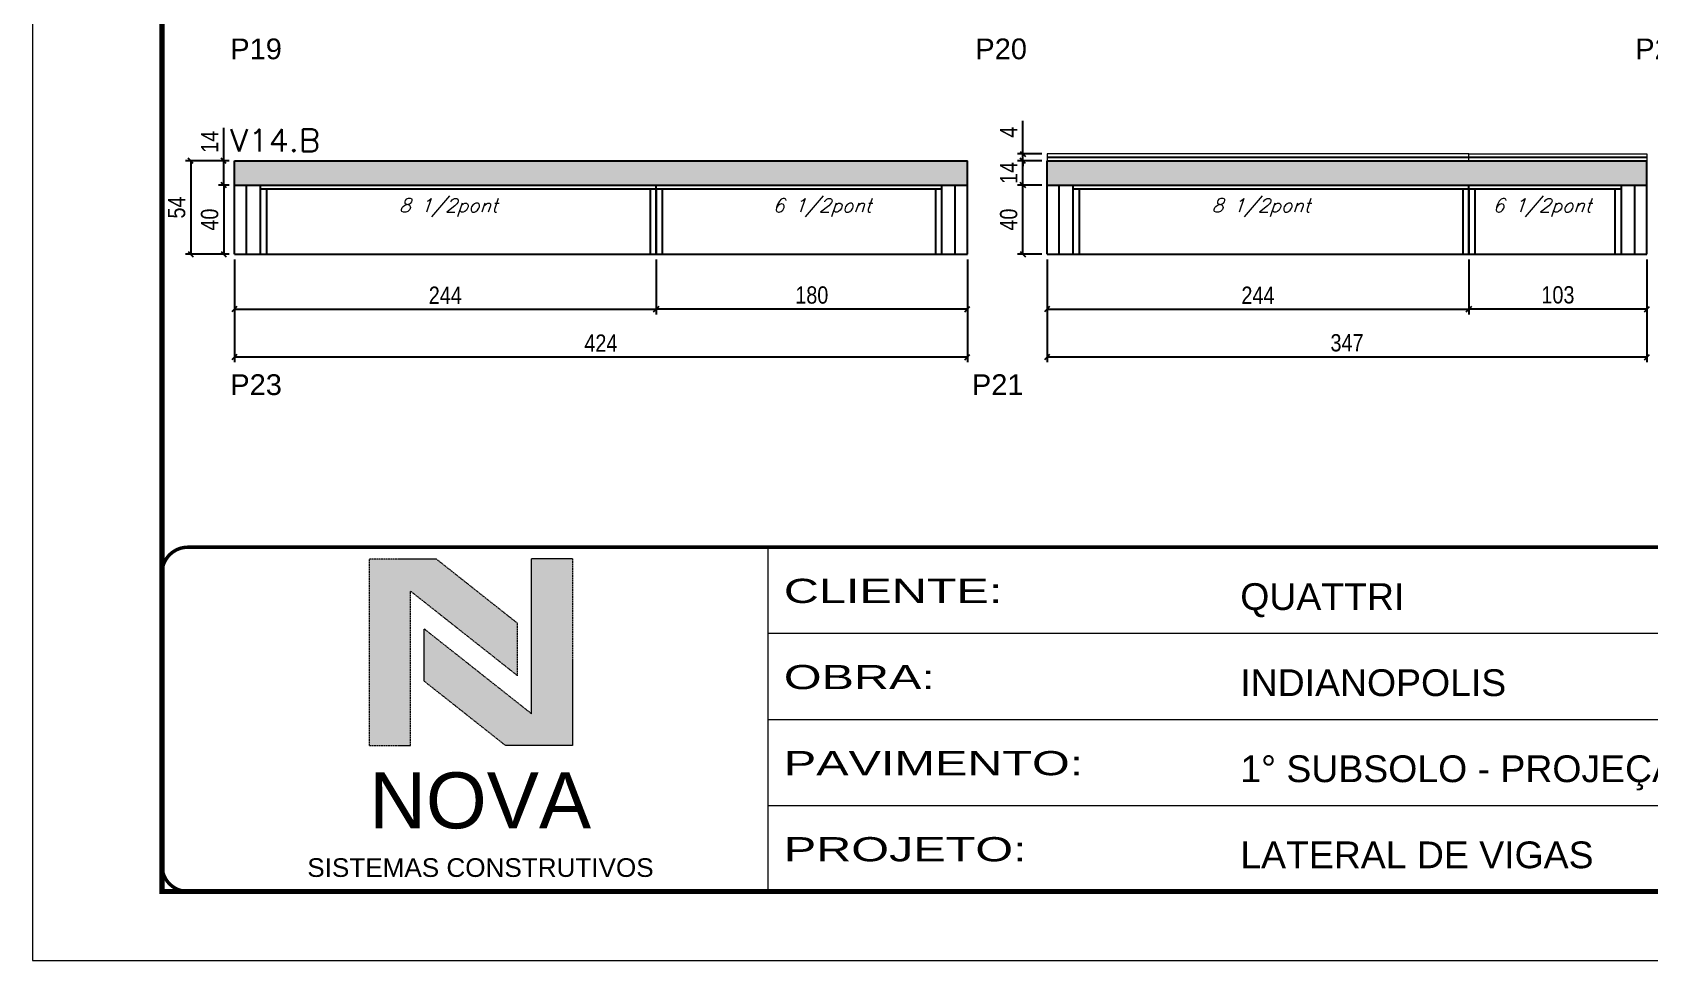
# Model space of a CAD drawing. Header units: millimetres. Extents: x 2921 to 9246, y 316 to 11751.
# Drawn here: x 6091 to 7027, y 6059 to 6596 of the extents above; entities that cross this region are included whole.
import ezdxf

# ---------------------------------------------------------------- set-up
doc = ezdxf.new("R2010")
doc.units = ezdxf.units.MM
doc.linetypes.add('CONTINUO', pattern=[0])
doc.linetypes.add('DASHED', pattern=[0.75, 0.5, -0.25])
for name, color, linetype in [('1', 3, 'Continuous'), ('5', 5, 'Continuous'), ('COTA', 241, 'Continuous'), ('Painéis', 200, 'Continuous'), ('SARR_2.2x7', 40, 'Continuous'), ('SARR_3.5x7', 81, 'Continuous'), ('SARR_EDITAR', 141, 'Continuous'), ('texto', 7, 'Continuous')]:
    doc.layers.add(name, color=color, linetype=linetype)
for name, color, linetype, lineweight in [('CARIMBO-LEGENDA', 75, 'Continuous', 15), ('Folhas', 255, 'Continuous', 9), ('SARRAFO DE PRESSAO', 251, 'DASHED', 9), ('Texto Seção', 7, 'Continuous', 15)]:
    doc.layers.add(name, color=color, linetype=linetype, lineweight=lineweight)
doc.styles.add('arial', font='arial.ttf')
doc.styles.add('COTA TECNICA', font='techl___.ttf', dxfattribs={"height": 10})
doc.styles.add('REGUA-120', font='ROMANS.shx', dxfattribs={"height": 15})
doc.styles.add('Romans', font='romans.shx')
doc.styles.get("Standard").update_dxf_attribs({"font": 'arial.ttf'})
doc.styles.add('Tecnologia', font='')
doc.styles.get('Tecnologia').set_extended_font_data('Forgotten Futurist')
doc.dimstyles.new('PAINEL', dxfattribs={"dimtxt": 10, "dimasz": 3, "dimexe": 3, "dimexo": 3, "dimgap": 3, "dimtad": 1, "dimdec": 1, "dimzin": 12, "dimdsep": 46, "dimtxsty": 'COTA TECNICA', "dimblk1": 'OBLIQUE', "dimblk2": 'OBLIQUE', "dimsah": 1, "dimcen": 0.9, "dimclrd": 4, "dimclre": 4, "dimclrt": 240, "dimadec": 1, "dimazin": 3, "dimtfac": 1, "dimtdec": 1, "dimtmove": 0, "dimatfit": 3, "dimfxl": 1, "dimtolj": 1, "dimtzin": 12, "dimarcsym": 0})

# ---------------------------------------------------------------- blocks, each defined once
blk = doc.blocks.new('A$C64660E27')
at = {"layer": 'COTA', "true_color": 0x1a1a1a}
h = blk.add_hatch(color=250, dxfattribs=at)
h.dxf.hatch_style = 1
h.paths.add_polyline_path([(185.4, -11.6), (142.4, -11.6), (142.4, -131.6), (168.8, -131.6), (168.8, -32.2), (237.7, -86.7), (237.7, -53)])
at = {"layer": 'COTA'}
h = blk.add_hatch(color=20, dxfattribs=at)
h.dxf.hatch_style = 1
h.paths.add_polyline_path([(273, -11.4), (246.6, -11.4), (246.6, -111.1), (177.7, -56.6), (177.7, -90.2), (230, -131.6), (273, -131.6)])
for p, q in [((142.4, -131.6), (142.4, -11.6)), ((142.4, -11.6), (185.4, -11.6)), ((185.4, -11.6), (237.7, -53)), ((273, -11.4), (246.6, -11.4)), ((246.6, -111.1), (246.6, -11.4)), ((273, -11.4), (273, -131.6)), ((168.8, -32.2), (237.7, -86.7)), ((168.8, -131.6), (168.8, -32.2)), ((246.6, -111.1), (177.7, -56.6)), ((177.7, -90.2), (177.7, -56.6)), ((237.7, -86.7), (237.7, -53)), ((230, -131.6), (177.7, -90.2)), ((142.4, -131.6), (168.8, -131.6)), ((273, -131.6), (230, -131.6))]:
    blk.add_line(p, q)
at = {"layer": 'CARIMBO-LEGENDA', "color": 7, "linetype": 'Continuous', "ltscale": 100, "style": 'arial'}
blk.add_text('NOVA', height=36, dxfattribs=at).set_placement((142.4, -184.8))
at = {"layer": 'CARIMBO-LEGENDA', "color": 7, "linetype": 'Continuous', "style": 'arial'}
blk.add_text('SISTEMAS CONSTRUTIVOS', height=12, dxfattribs=at).set_placement((102.5, -216))
blk = doc.blocks.new('9999999999')
at = {"color": 30, "linetype": 'CONTINUO'}
for p, q in [((98564.56, 34230.21), (98564.56, 34429.45)), ((98564.56, 34379.64), (99583.98, 34379.64)), ((98564.56, 34329.83), (99487.98, 34329.83)), ((98564.56, 34280.02), (99487.98, 34280.02))]:
    blk.add_line(p, q, dxfattribs=at)
at = {"color": 30, "linetype": 'CONTINUO', "const_width": 2}
blk.add_lwpolyline([(99583.98, 34230.21), (99583.98, 34414.45, 0.414214), (99568.98, 34429.45), (98228.98, 34429.45, 0.414214), (98213.98, 34414.45), (98213.98, 34245.21, 0.414214), (98228.98, 34230.21), (99583.98, 34230.21)], format="xyb", dxfattribs=at)
at = {"layer": 'Folhas'}
blk.add_lwpolyline([(98138.98, 34190.21), (99623.98, 34190.21), (99623.98, 35240.21), (98138.98, 35240.21)], close=True, dxfattribs=at)
at = {"layer": 'Folhas', "color": 30, "const_width": 3}
blk.add_lwpolyline([(98213.98, 34230.21), (99583.98, 34230.21), (99583.98, 35200.21), (98213.98, 35200.21)], close=True, dxfattribs=at)
at = {"xscale": 0.9, "yscale": 0.9, "zscale": 0.9}
blk.add_blockref('A$C64660E27', (98205.77, 34433.07), dxfattribs=at)
at = {"color": 7, "linetype": 'Continuous', "ltscale": 5, "style": 'arial'}
for s, height, p in [('QUATTRI', 15.483, (98837.68, 34393.13)), ('INDIANOPOLIS', 15.4829, (98837.68, 34343.32)), ('1° SUBSOLO - PROJEÇÃO', 15.4829, (98837.68, 34293.51)), ('LATERAL DE VIGAS', 15.4829, (98837.68, 34243.7))]:
    blk.add_text(s, height=height, dxfattribs=at).set_placement(p)
at = {"layer": 'Folhas', "color": 7, "style": 'Tecnologia', "width": 1.5}
for s, p in [('CLIENTE:', (98573.65, 34397.17)), ('OBRA:', (98573.65, 34347.31)), ('PAVIMENTO:', (98573.65, 34297.5)), ('PROJETO:', (98573.65, 34247.69))]:
    blk.add_text(s, height=14, dxfattribs=at).set_placement(p)
blk = doc.blocks.new('_Oblique')
at = {"layer": '1', "color": 0, "lineweight": -2}
blk.add_line((-0.5, -0.5), (0.5, 0.5), dxfattribs=at)
blk = doc.blocks.new('*D116')
at = {"layer": 'COTA', "color": 4, "linetype": 'ByBlock', "lineweight": -2, "transparency": 16777216}
for p, q in [((6207.98, 6464.59), (6207.98, 6432.78)), ((6451.98, 6464.59), (6451.98, 6432.78)), ((6207.98, 6435.78), (6451.98, 6435.78))]:
    blk.add_line(p, q, dxfattribs=at)
at = {"layer": 'Defpoints', "color": 0, "linetype": 'ByBlock', "transparency": 16777216}
for p in [(6207.98, 6467.59), (6451.98, 6467.59), (6451.98, 6435.78)]:
    blk.add_point(p, dxfattribs=at)
at = {"layer": 'COTA', "color": 4, "linetype": 'ByBlock', "lineweight": -2, "transparency": 16777216, "xscale": 3, "yscale": 3, "zscale": 3, "rotation": 180}
blk.add_blockref('_Oblique', (6207.98, 6435.78), dxfattribs=at)
at = {"layer": 'COTA', "color": 4, "linetype": 'ByBlock', "lineweight": -2, "transparency": 16777216, "xscale": 3, "yscale": 3, "zscale": 3}
blk.add_blockref('_Oblique', (6451.98, 6435.78), dxfattribs=at)
at = {"layer": 'COTA', "color": 240, "linetype": 'ByBlock', "transparency": 16777216, "insert": (6329.98, 6443.85), "char_height": 10, "width": 165.5951, "attachment_point": 5, "style": 'COTA TECNICA'}
blk.add_mtext('\\A1;244 ', dxfattribs=at)
blk = doc.blocks.new('*D117')
at = {"layer": 'COTA', "color": 4, "lineweight": -2, "transparency": 16777216}
for p, q in [((6451.98, 6464.59), (6451.98, 6432.78)), ((6631.98, 6464.59), (6631.98, 6432.78)), ((6631.98, 6435.78), (6451.98, 6435.78))]:
    blk.add_line(p, q, dxfattribs=at)
at = {"layer": 'Defpoints', "color": 0, "transparency": 16777216}
for p in [(6451.98, 6467.59), (6631.98, 6467.59), (6451.98, 6435.78)]:
    blk.add_point(p, dxfattribs=at)
at = {"layer": 'COTA', "color": 4, "lineweight": -2, "transparency": 16777216, "xscale": 3, "yscale": 3, "zscale": 3, "rotation": 180}
blk.add_blockref('_Oblique', (6451.98, 6435.78), dxfattribs=at)
at = {"layer": 'COTA', "color": 4, "lineweight": -2, "transparency": 16777216, "xscale": 3, "yscale": 3, "zscale": 3}
blk.add_blockref('_Oblique', (6631.98, 6435.78), dxfattribs=at)
at = {"layer": 'COTA', "color": 240, "transparency": 16777216, "insert": (6541.98, 6443.9), "char_height": 10, "attachment_point": 5, "style": 'COTA TECNICA'}
blk.add_mtext('\\A1;180', dxfattribs=at)
blk = doc.blocks.new('*D118')
at = {"layer": 'Defpoints', "color": 0, "transparency": 16777216}
for p in [(6631.98, 6467.59), (6207.98, 6435.78), (6207.98, 6408.05)]:
    blk.add_point(p, dxfattribs=at)
at = {"layer": 'Painéis', "color": 4, "lineweight": -2, "transparency": 16777216}
for p, q in [((6631.98, 6464.59), (6631.98, 6405.05)), ((6207.98, 6432.78), (6207.98, 6405.05)), ((6631.98, 6408.05), (6207.98, 6408.05))]:
    blk.add_line(p, q, dxfattribs=at)
at = {"layer": 'Painéis', "color": 4, "lineweight": -2, "transparency": 16777216, "xscale": 3, "yscale": 3, "zscale": 3, "rotation": 180}
blk.add_blockref('_Oblique', (6207.98, 6408.05), dxfattribs=at)
at = {"layer": 'Painéis', "color": 4, "lineweight": -2, "transparency": 16777216, "xscale": 3, "yscale": 3, "zscale": 3}
blk.add_blockref('_Oblique', (6631.98, 6408.05), dxfattribs=at)
at = {"layer": 'Painéis', "color": 240, "lineweight": 5, "transparency": 16777216, "insert": (6419.98, 6416.13), "char_height": 10, "attachment_point": 5, "style": 'COTA TECNICA'}
blk.add_mtext('\\A1;424', dxfattribs=at)
blk = doc.blocks.new('*D119')
at = {"layer": 'COTA', "color": 4, "linetype": 'ByBlock', "lineweight": -2, "transparency": 16777216}
for p, q in [((6678.05, 6464.59), (6678.05, 6432.78)), ((6922.05, 6464.59), (6922.05, 6432.78)), ((6678.05, 6435.78), (6922.05, 6435.78))]:
    blk.add_line(p, q, dxfattribs=at)
at = {"layer": 'Defpoints', "color": 0, "linetype": 'ByBlock', "transparency": 16777216}
for p in [(6678.05, 6467.59), (6922.05, 6467.59), (6922.05, 6435.78)]:
    blk.add_point(p, dxfattribs=at)
at = {"layer": 'COTA', "color": 4, "linetype": 'ByBlock', "lineweight": -2, "transparency": 16777216, "xscale": 3, "yscale": 3, "zscale": 3, "rotation": 180}
blk.add_blockref('_Oblique', (6678.05, 6435.78), dxfattribs=at)
at = {"layer": 'COTA', "color": 4, "linetype": 'ByBlock', "lineweight": -2, "transparency": 16777216, "xscale": 3, "yscale": 3, "zscale": 3}
blk.add_blockref('_Oblique', (6922.05, 6435.78), dxfattribs=at)
at = {"layer": 'COTA', "color": 240, "linetype": 'ByBlock', "transparency": 16777216, "insert": (6800.05, 6443.85), "char_height": 10, "width": 165.5951, "attachment_point": 5, "style": 'COTA TECNICA'}
blk.add_mtext('\\A1;244 ', dxfattribs=at)
blk = doc.blocks.new('*D98')
at = {"layer": 'COTA', "color": 4, "lineweight": -2, "transparency": 16777216}
for p, q in [((6922.05, 6464.59), (6922.05, 6432.78)), ((7025.05, 6464.59), (7025.05, 6432.78)), ((7025.05, 6435.78), (6922.05, 6435.78))]:
    blk.add_line(p, q, dxfattribs=at)
at = {"layer": 'Defpoints', "color": 0, "transparency": 16777216}
for p in [(6922.05, 6467.59), (7025.05, 6467.59), (6922.05, 6435.78)]:
    blk.add_point(p, dxfattribs=at)
at = {"layer": 'COTA', "color": 4, "lineweight": -2, "transparency": 16777216, "xscale": 3, "yscale": 3, "zscale": 3, "rotation": 180}
blk.add_blockref('_Oblique', (6922.05, 6435.78), dxfattribs=at)
at = {"layer": 'COTA', "color": 4, "lineweight": -2, "transparency": 16777216, "xscale": 3, "yscale": 3, "zscale": 3}
blk.add_blockref('_Oblique', (7025.05, 6435.78), dxfattribs=at)
at = {"layer": 'COTA', "color": 240, "transparency": 16777216, "insert": (6973.55, 6444), "char_height": 10, "attachment_point": 5, "style": 'COTA TECNICA'}
blk.add_mtext('\\A1;103', dxfattribs=at)
blk = doc.blocks.new('*D99')
at = {"layer": 'Defpoints', "color": 0, "transparency": 16777216}
for p in [(7025.05, 6467.59), (6678.05, 6435.78), (6678.05, 6408.05)]:
    blk.add_point(p, dxfattribs=at)
at = {"layer": 'Painéis', "color": 4, "lineweight": -2, "transparency": 16777216}
for p, q in [((7025.05, 6464.59), (7025.05, 6405.05)), ((6678.05, 6432.78), (6678.05, 6405.05)), ((7025.05, 6408.05), (6678.05, 6408.05))]:
    blk.add_line(p, q, dxfattribs=at)
at = {"layer": 'Painéis', "color": 4, "lineweight": -2, "transparency": 16777216, "xscale": 3, "yscale": 3, "zscale": 3, "rotation": 180}
blk.add_blockref('_Oblique', (6678.05, 6408.05), dxfattribs=at)
at = {"layer": 'Painéis', "color": 4, "lineweight": -2, "transparency": 16777216, "xscale": 3, "yscale": 3, "zscale": 3}
blk.add_blockref('_Oblique', (7025.05, 6408.05), dxfattribs=at)
at = {"layer": 'Painéis', "color": 240, "lineweight": 5, "transparency": 16777216, "insert": (6851.55, 6416.27), "char_height": 10, "attachment_point": 5, "style": 'COTA TECNICA'}
blk.add_mtext('\\A1;347', dxfattribs=at)
blk = doc.blocks.new('*D888')
at = {"layer": 'Defpoints', "color": 0, "transparency": 16777216}
for p in [(6207.98, 6507.59), (6201.8, 6467.59), (6207.98, 6467.59)]:
    blk.add_point(p, dxfattribs=at)
at = {"layer": 'Painéis', "color": 4, "lineweight": -2, "transparency": 16777216}
for p, q in [((6204.98, 6507.59), (6198.8, 6507.59)), ((6201.8, 6507.59), (6201.8, 6467.59)), ((6204.98, 6467.59), (6198.8, 6467.59))]:
    blk.add_line(p, q, dxfattribs=at)
at = {"layer": 'Painéis', "color": 4, "lineweight": -2, "transparency": 16777216, "xscale": 3, "yscale": 3, "zscale": 3}
for p, rotation in [((6201.8, 6507.59), 90), ((6201.8, 6467.59), 270)]:
    blk.add_blockref('_Oblique', p, dxfattribs=dict(at, rotation=rotation))
at = {"layer": 'Painéis', "color": 240, "lineweight": 5, "transparency": 16777216, "insert": (6193.7, 6487.59), "char_height": 10, "attachment_point": 5, "rotation": 90, "style": 'COTA TECNICA'}
blk.add_mtext('\\A1;40', dxfattribs=at)
blk = doc.blocks.new('*D889')
at = {"layer": 'Defpoints', "color": 0, "transparency": 16777216}
for p in [(6201.8, 6521.59), (6207.98, 6521.59), (6207.98, 6507.59)]:
    blk.add_point(p, dxfattribs=at)
at = {"layer": 'Painéis', "color": 4, "lineweight": -2, "transparency": 16777216}
for p, q in [((6201.8, 6521.59), (6201.8, 6540.71)), ((6204.98, 6521.59), (6198.8, 6521.59)), ((6201.8, 6507.59), (6201.8, 6521.59)), ((6204.98, 6507.59), (6198.8, 6507.59))]:
    blk.add_line(p, q, dxfattribs=at)
at = {"layer": 'Painéis', "color": 4, "lineweight": -2, "transparency": 16777216, "xscale": 3, "yscale": 3, "zscale": 3}
for p, rotation in [((6201.8, 6521.59), 90), ((6201.8, 6507.59), 270)]:
    blk.add_blockref('_Oblique', p, dxfattribs=dict(at, rotation=rotation))
at = {"layer": 'Painéis', "color": 240, "lineweight": 5, "transparency": 16777216, "insert": (6193.73, 6532.65), "char_height": 10, "attachment_point": 5, "rotation": 90, "style": 'COTA TECNICA'}
blk.add_mtext('\\A1;14', dxfattribs=at)
blk = doc.blocks.new('*D103')
at = {"layer": 'Defpoints', "color": 0, "transparency": 16777216}
for p in [(6207.98, 6521.59), (6182.74, 6467.59), (6207.98, 6467.59)]:
    blk.add_point(p, dxfattribs=at)
at = {"layer": 'Painéis', "color": 4, "lineweight": -2, "transparency": 16777216}
for p, q in [((6204.98, 6521.59), (6179.74, 6521.59)), ((6182.74, 6521.59), (6182.74, 6467.59)), ((6204.98, 6467.59), (6179.74, 6467.59))]:
    blk.add_line(p, q, dxfattribs=at)
at = {"layer": 'Painéis', "color": 4, "lineweight": -2, "transparency": 16777216, "xscale": 3, "yscale": 3, "zscale": 3}
for p, rotation in [((6182.74, 6521.59), 90), ((6182.74, 6467.59), 270)]:
    blk.add_blockref('_Oblique', p, dxfattribs=dict(at, rotation=rotation))
at = {"layer": 'Painéis', "color": 240, "lineweight": 5, "transparency": 16777216, "insert": (6174.63, 6494.59), "char_height": 10, "attachment_point": 5, "rotation": 90, "style": 'COTA TECNICA'}
blk.add_mtext('\\A1;54', dxfattribs=at)
blk = doc.blocks.new('*D890')
at = {"layer": 'Defpoints', "color": 0, "transparency": 16777216}
for p in [(6664, 6507.59), (6678.05, 6507.59), (6678.05, 6467.59)]:
    blk.add_point(p, dxfattribs=at)
at = {"layer": 'Painéis', "color": 4, "lineweight": -2, "transparency": 16777216}
for p, q in [((6675.05, 6507.59), (6661, 6507.59)), ((6664, 6467.59), (6664, 6507.59)), ((6675.05, 6467.59), (6661, 6467.59))]:
    blk.add_line(p, q, dxfattribs=at)
at = {"layer": 'Painéis', "color": 4, "lineweight": -2, "transparency": 16777216, "xscale": 3, "yscale": 3, "zscale": 3}
for p, rotation in [((6664, 6507.59), 90), ((6664, 6467.59), 270)]:
    blk.add_blockref('_Oblique', p, dxfattribs=dict(at, rotation=rotation))
at = {"layer": 'Painéis', "color": 240, "lineweight": 5, "transparency": 16777216, "insert": (6655.9, 6487.59), "char_height": 10, "attachment_point": 5, "rotation": 90, "style": 'COTA TECNICA'}
blk.add_mtext('\\A1;40', dxfattribs=at)
blk = doc.blocks.new('*D894')
at = {"layer": 'Defpoints', "color": 0, "transparency": 16777216}
for p in [(6664, 6521.59), (6678.05, 6521.59), (6678.05, 6507.59)]:
    blk.add_point(p, dxfattribs=at)
at = {"layer": 'Painéis', "color": 4, "lineweight": -2, "transparency": 16777216}
for p, q in [((6675.05, 6521.59), (6661, 6521.59)), ((6664, 6507.59), (6664, 6521.59)), ((6675.05, 6507.59), (6661, 6507.59))]:
    blk.add_line(p, q, dxfattribs=at)
at = {"layer": 'Painéis', "color": 4, "lineweight": -2, "transparency": 16777216, "xscale": 3, "yscale": 3, "zscale": 3}
for p, rotation in [((6664, 6521.59), 90), ((6664, 6507.59), 270)]:
    blk.add_blockref('_Oblique', p, dxfattribs=dict(at, rotation=rotation))
at = {"layer": 'Painéis', "color": 240, "lineweight": 5, "transparency": 16777216, "insert": (6655.93, 6514.59), "char_height": 10, "attachment_point": 5, "rotation": 90, "style": 'COTA TECNICA'}
blk.add_mtext('\\A1;14', dxfattribs=at)
blk = doc.blocks.new('*D895')
at = {"layer": 'Defpoints', "color": 0, "transparency": 16777216}
for p in [(6664, 6525.59), (6678.05, 6525.59), (6678.05, 6521.59)]:
    blk.add_point(p, dxfattribs=at)
at = {"layer": 'Painéis', "color": 4, "lineweight": -2, "transparency": 16777216}
for p, q in [((6664, 6525.59), (6664, 6544.83)), ((6675.05, 6525.59), (6661, 6525.59)), ((6675.05, 6521.59), (6661, 6521.59)), ((6664, 6521.59), (6664, 6525.59)), ((6664, 6521.59), (6664, 6518.59))]:
    blk.add_line(p, q, dxfattribs=at)
at = {"layer": 'Painéis', "color": 4, "lineweight": -2, "transparency": 16777216, "xscale": 3, "yscale": 3, "zscale": 3}
for p, rotation in [((6664, 6525.59), 270), ((6664, 6521.59), 90)]:
    blk.add_blockref('_Oblique', p, dxfattribs=dict(at, rotation=rotation))
at = {"layer": 'Painéis', "color": 240, "lineweight": 5, "transparency": 16777216, "insert": (6655.93, 6538.21), "char_height": 10, "attachment_point": 5, "rotation": 90, "style": 'COTA TECNICA'}
blk.add_mtext('\\A1;4', dxfattribs=at)

msp = doc.modelspace()

# ---------------------------------------------------------------- hatches: boundary and pattern name
at = {"layer": 'COTA', "linetype": 'ByBlock'}
h = msp.add_hatch(dxfattribs=at)
h.set_pattern_fill('AR-CONC', color=256, scale=0.03)
h.set_pattern_definition([(50, (4643.2636, -10034.236), (5.4655401, -0.4781726), [0.5715, -6.2865]), (355, (4643.2636, -10034.236), (-1.0573026, 5.7317054), [0.4572, -5.0292175]), (100.451445, (4643.719, -10034.276), (4.4082374, 5.2535326), [0.4857003, -5.3427073]), (46.1842, (4643.2636, -10032.712), (8.1323712, -1.2612698), [0.85725, -9.42975]), (96.63556, (4643.941, -10032.817), (7.122124, 7.4227837), [0.7285507, -8.0140682]), (351.18415, (4643.2636, -10032.712), (7.122124, 7.4227837), [0.685799, -7.543792]), (21, (4644.0256, -10033.093), (4.5484317, -3.067956), [0.5715, -6.2865]), (326, (4644.0256, -10033.093), (1.8540609, 5.525639), [0.4572, -5.0292]), (71.451445, (4644.4046, -10033.349), (6.4024926, 2.457683), [0.4857003, -5.3426981]), (37.5, (4643.2636, -10034.2361), (0.0926581, 2.53665117), [0, -4.96824, 0, -5.1054, 0, -5.04825]), (7.5, (4643.2636, -10034.236), (2.00458988, 3.00541724), [0, -2.91084, 0, -4.85394, 0, -1.92405]), (327.5, (4641.5643, -10034.2361), (4.06771786, -0.17186232), [0, -1.905, 0, -5.9436, 0, -7.8867]), (317.5, (4640.8023, -10034.236), (4.44387544, 0.7627947), [0, -2.4765, 0, -3.94716, 0, -5.6007])])
h.paths.add_polyline_path([(6631.98, 6521.59), (6631.98, 6507.59), (6207.98, 6507.59), (6207.98, 6521.59)])
h = msp.add_hatch(dxfattribs=at)
h.set_pattern_fill('AR-CONC', color=256, scale=0.03)
h.set_pattern_definition([(50, (5113.3273, -10034.236), (5.4655401, -0.4781726), [0.5715, -6.2865]), (355, (5113.3273, -10034.236), (-1.0573026, 5.7317054), [0.4572, -5.0292175]), (100.451445, (5113.783, -10034.276), (4.4082374, 5.2535326), [0.4857003, -5.3427073]), (46.1842, (5113.327, -10032.712), (8.1323712, -1.2612698), [0.85725, -9.42975]), (96.63556, (5114.005, -10032.817), (7.122124, 7.4227837), [0.7285507, -8.0140682]), (351.18415, (5113.327, -10032.712), (7.122124, 7.4227837), [0.685799, -7.543792]), (21, (5114.0893, -10033.093), (4.5484317, -3.067956), [0.5715, -6.2865]), (326, (5114.0893, -10033.093), (1.8540609, 5.525639), [0.4572, -5.0292]), (71.451445, (5114.4684, -10033.349), (6.4024926, 2.457683), [0.4857003, -5.3426981]), (37.5, (5113.3273, -10034.2361), (0.0926581, 2.53665117), [0, -4.96824, 0, -5.1054, 0, -5.04825]), (7.5, (5113.3273, -10034.236), (2.00458988, 3.00541724), [0, -2.91084, 0, -4.85394, 0, -1.92405]), (327.5, (5111.628, -10034.2361), (4.06771786, -0.17186232), [0, -1.905, 0, -5.9436, 0, -7.8867]), (317.5, (5110.866, -10034.236), (4.44387544, 0.7627947), [0, -2.4765, 0, -3.94716, 0, -5.6007])])
h.paths.add_polyline_path([(7025.05, 6507.59), (7025.05, 6521.59), (6678.05, 6521.59), (6678.05, 6507.59)])

# ---------------------------------------------------------------- linework, layer by layer
for p, q in [((6207.98, 6521.59), (6631.98, 6521.59)), ((6207.98, 6507.59), (6207.98, 6521.59)), ((6631.98, 6507.59), (6631.98, 6521.59)), ((6678.05, 6521.59), (7025.05, 6521.59)), ((6678.05, 6507.59), (6678.05, 6521.59)), ((7025.05, 6507.59), (7025.05, 6521.59))]:
    msp.add_line(p, q, dxfattribs=at)
at = {"layer": 'Painéis', "linetype": 'ByBlock'}
for p, q in [((6207.98, 6507.59), (6631.98, 6507.59)), ((6207.98, 6467.59), (6207.98, 6507.59)), ((6451.98, 6467.59), (6451.98, 6507.59)), ((6678.05, 6507.59), (7025.05, 6507.59)), ((6678.05, 6467.59), (6678.05, 6507.59)), ((6922.05, 6467.59), (6922.05, 6507.59)), ((6207.98, 6467.59), (6631.98, 6467.59)), ((6678.05, 6467.59), (7025.05, 6467.59))]:
    msp.add_line(p, q, dxfattribs=at)
at = {"layer": 'Painéis'}
for p, q in [((6631.98, 6467.59), (6631.98, 6507.59)), ((7025.05, 6467.59), (7025.05, 6507.59))]:
    msp.add_line(p, q, dxfattribs=at)
at = {"layer": 'Painéis', "lineweight": 5}
for points in [[(6678.05, 6521.59), (6922.05, 6521.59), (6922.05, 6525.59), (6678.05, 6525.59)], [(7025.05, 6521.59), (6922.05, 6521.59), (6922.05, 6525.59), (7025.05, 6525.59)]]:
    msp.add_lwpolyline(points, close=True, dxfattribs=at)
at = {"layer": 'SARR_2.2x7', "linetype": 'Continuous'}
for p, q in [((6214.98, 6467.59), (6214.98, 6507.59)), ((6222.98, 6505.39), (6451.98, 6505.39)), ((6451.98, 6505.39), (6616.98, 6505.39)), ((6624.98, 6467.59), (6624.98, 6507.59)), ((6685.05, 6467.59), (6685.05, 6507.59)), ((6693.05, 6505.39), (6922.05, 6505.39)), ((6922.05, 6505.39), (7010.05, 6505.39)), ((7018.05, 6467.59), (7018.05, 6507.59))]:
    msp.add_line(p, q, dxfattribs=at)
at = {"layer": 'SARR_3.5x7'}
for p, q in [((6222.98, 6507.59), (6222.98, 6467.59)), ((6226.48, 6505.39), (6226.48, 6467.59)), ((6448.48, 6505.39), (6448.48, 6467.59)), ((6451.98, 6505.39), (6451.98, 6467.59)), ((6455.48, 6505.39), (6455.48, 6467.59)), ((6613.48, 6505.39), (6613.48, 6467.59)), ((6616.98, 6507.59), (6616.98, 6467.59)), ((6693.05, 6507.59), (6693.05, 6467.59)), ((6696.55, 6505.39), (6696.55, 6467.59)), ((6918.55, 6505.39), (6918.55, 6467.59)), ((6922.05, 6505.39), (6922.05, 6467.59)), ((6925.55, 6505.39), (6925.55, 6467.59)), ((7006.55, 6505.39), (7006.55, 6467.59)), ((7010.05, 6507.59), (7010.05, 6467.59)), ((6222.98, 6467.59), (6226.48, 6467.59)), ((6448.48, 6467.59), (6451.98, 6467.59)), ((6451.98, 6467.59), (6455.48, 6467.59)), ((6693.05, 6467.59), (6696.55, 6467.59)), ((6918.55, 6467.59), (6922.05, 6467.59)), ((6922.05, 6467.59), (6925.55, 6467.59))]:
    msp.add_line(p, q, dxfattribs=at)
at = {"layer": 'SARR_EDITAR', "linetype": 'Continuous'}
for p, q in [((6922.05, 6523.59), (6678.05, 6523.59)), ((7025.05, 6523.59), (6922.05, 6523.59))]:
    msp.add_line(p, q, dxfattribs=at)

# ---------------------------------------------------------------- block references
at = {"layer": 'SARRAFO DE PRESSAO', "color": 6, "linetype": 'ByBlock'}
msp.add_blockref('9999999999', (-92047.85, -28131.41), dxfattribs=at)

# ---------------------------------------------------------------- texts
at = {"layer": '5', "linetype": 'Continuous'}
for s, p in [('P19', (6205.65, 6580.38)), ('P20', (6636.61, 6580.38)), ('P21', (7018.32, 6580.38)), ('P23', (6205.65, 6386.09)), ('P21', (6634.61, 6386.09))]:
    msp.add_text(s, height=12, rotation=0.00004, dxfattribs=at).set_placement(p)
at = {"layer": 'texto', "color": 2, "char_height": 8, "attachment_point": 5, "style": 'Romans'}
for s, insert in [('{\\Q19;\\C256;8 1/2pont}', (6331.66, 6494.51)), ('{\\Q19;\\C256;6 1/2pont}', (6547.9, 6494.51)), ('{\\Q19;\\C256;8 1/2pont}', (6801.73, 6494.51)), ('{\\Q19;\\C256;6 1/2pont}', (6964.34, 6494.51))]:
    msp.add_mtext(s, dxfattribs=dict(at, insert=insert))
at = {"layer": 'Texto Seção', "style": 'REGUA-120', "width": 1.05}
msp.add_text('V14.B', height=13, dxfattribs=at).set_placement((6205.52, 6526.91))

# ---------------------------------------------------------------- dimensions: what is measured, and where the dimension line sits
at = {"layer": 'COTA', "linetype": 'ByBlock'}
for base, p1, p2, picture, middle in [((6451.98, 6435.78), (6207.98, 6467.59), (6451.98, 6467.59), '*D116', (6329.98, 6435.78)), ((6922.05, 6435.78), (6678.05, 6467.59), (6922.05, 6467.59), '*D119', (6800.05, 6435.78))]:
    dim = msp.add_linear_dim(base=base, p1=p1, p2=p2, text='<> ', dimstyle='PAINEL', dxfattribs=at)
    dim.commit()
    dim.dimension.update_dxf_attribs({"geometry": picture, "text_midpoint": middle, "dimtype": 160})
at = {"layer": 'COTA'}
for base, p1, p2, picture, middle in [((6451.98, 6435.78), (6631.98, 6467.59), (6451.98, 6467.59), '*D117', (6541.98, 6443.9)), ((6922.05, 6435.78), (7025.05, 6467.59), (6922.05, 6467.59), '*D98', (6973.55, 6444))]:
    dim = msp.add_linear_dim(base=base, p1=p1, p2=p2, dimstyle='PAINEL', dxfattribs=at)
    dim.commit()
    dim.dimension.update_dxf_attribs({"geometry": picture, "text_midpoint": middle})
at = {"layer": 'Painéis', "lineweight": 5}
for base, p1, p2, angle, picture, middle in [((6201.8, 6521.59), (6207.98, 6507.59), (6207.98, 6521.59), 90, '*D889', (6193.73, 6532.65)), ((6664, 6525.59), (6678.05, 6521.59), (6678.05, 6525.59), 90, '*D895', (6655.93, 6538.21)), ((6182.74, 6467.59), (6207.98, 6521.59), (6207.98, 6467.59), 90, '*D103', (6174.63, 6494.59)), ((6201.8, 6467.59), (6207.98, 6507.59), (6207.98, 6467.59), 90, '*D888', (6193.7, 6487.59)), ((6664, 6507.59), (6678.05, 6467.59), (6678.05, 6507.59), 90, '*D890', (6655.9, 6487.59)), ((6207.98, 6408.05), (6631.98, 6467.59), (6207.98, 6435.78), 180, '*D118', (6419.98, 6416.13)), ((6678.05, 6408.05), (7025.05, 6467.59), (6678.05, 6435.78), 180, '*D99', (6851.55, 6416.27))]:
    dim = msp.add_linear_dim(base=base, p1=p1, p2=p2, angle=angle, dimstyle='PAINEL', dxfattribs=at)
    dim.commit()
    dim.dimension.update_dxf_attribs({"geometry": picture, "text_midpoint": middle})
dim = msp.add_linear_dim(base=(6664, 6521.59), p1=(6678.05, 6507.59), p2=(6678.05, 6521.59), angle=90, dimstyle='PAINEL', dxfattribs=at)
dim.commit()
dim.dimension.update_dxf_attribs({"geometry": '*D894', "text_midpoint": (6664, 6514.59), "dimtype": 160})

doc.saveas('drawing.dxf')
